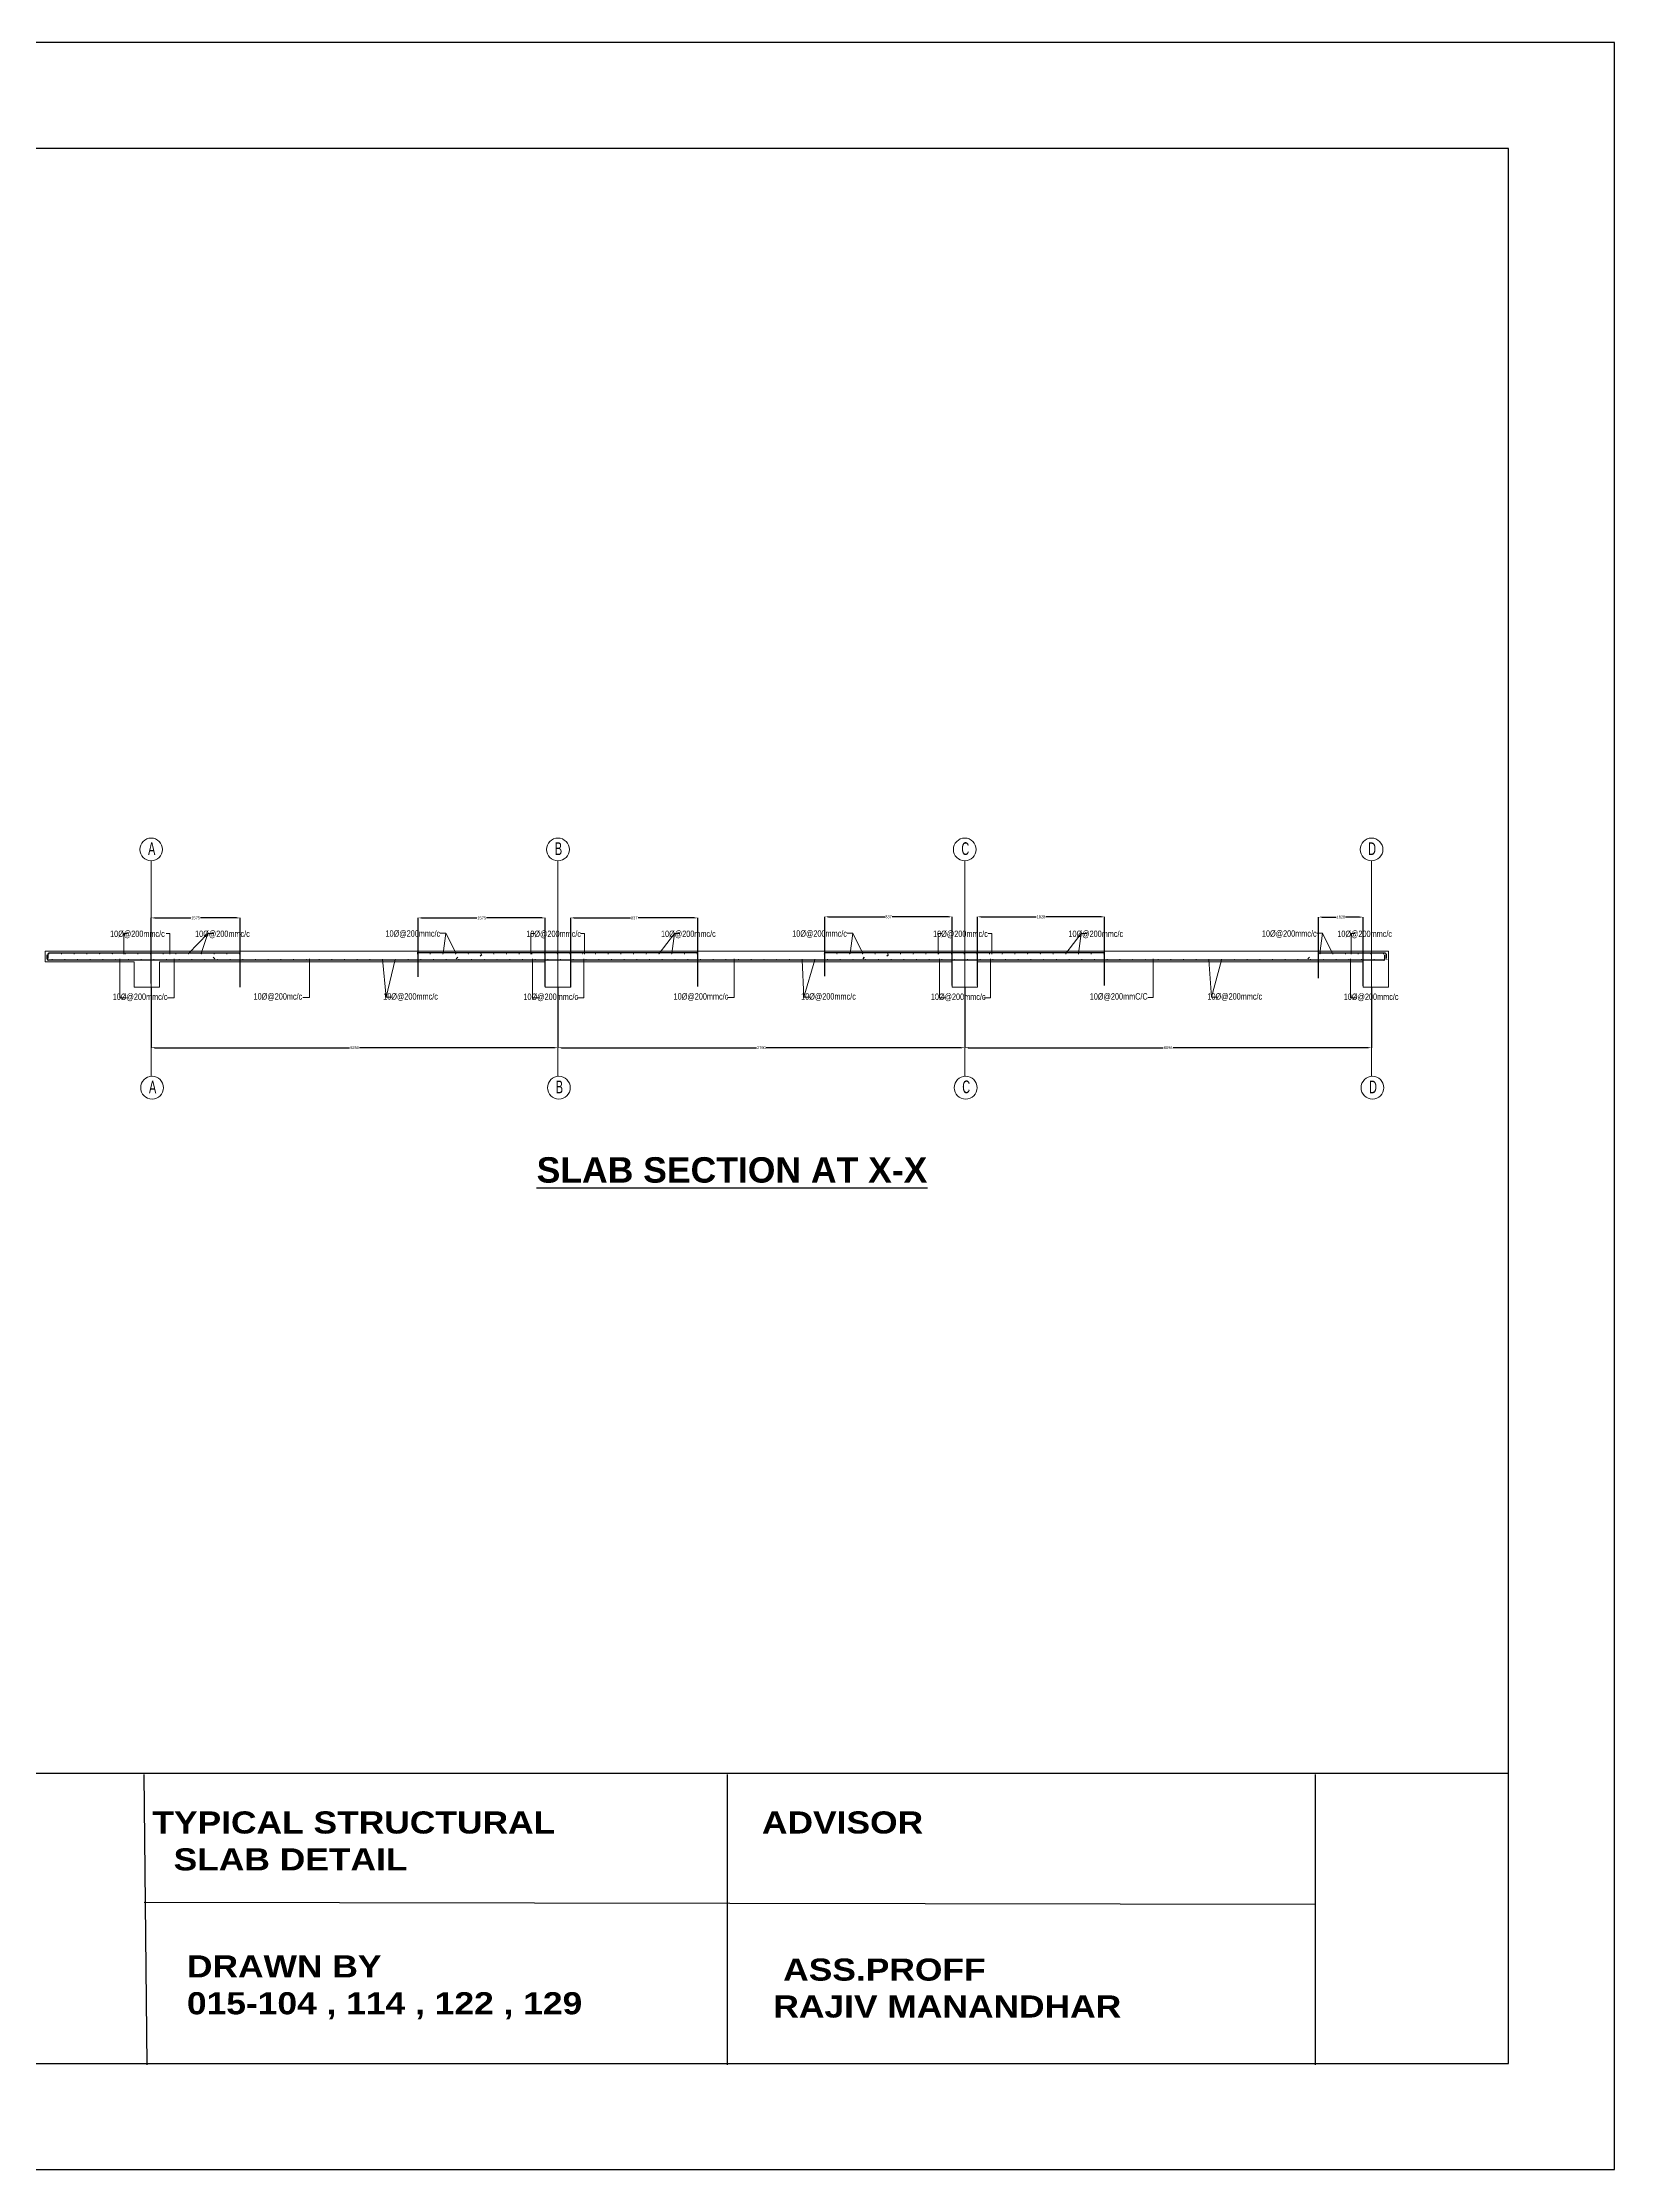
# Model space of a CAD drawing. Header units: inches. Extents: x -301229 to 1083107, y -854236 to 21026.
# Drawn here: x 978594 to 1023110, y -215089 to -154857 of the extents above; entities that cross this region are included whole.
import ezdxf

# ---------------------------------------------------------------- set-up
doc = ezdxf.new("R2010")
doc.units = ezdxf.units.IN
doc.header["$MEASUREMENT"] = 0
doc.linetypes.add('ACAD_ISO10W100', pattern=[18, 12, -3, 0, -3])
doc.linetypes.add('HIDDEN', pattern=[0.375, 0.25, -0.125])
for name, color, linetype, lineweight in [('00_Slab Bottom', 91, 'Continuous', 25), ('0_Dimension', 72, 'Continuous', 9), ('0_Slab Bottom rebar', 91, 'Continuous', 25), ('0_Slab section', 21, 'Continuous', 15), ('0_Slab Top rebar', 211, 'HIDDEN', 25), ('grid line', 131, 'ACAD_ISO10W100', 0), ('leader lines', 191, 'Continuous', 9), ('Text', 2, 'Continuous', 20)]:
    doc.layers.add(name, color=color, linetype=linetype, lineweight=lineweight)
doc.layers.add('00_Text', color=30, linetype='Continuous')
doc.styles.add('arial narrow', font='ARIALN.TTF', dxfattribs={"width": 0.75})
doc.styles.add('PUMORI', font='ARIALN.TTF')
doc.dimstyles.new('1_4', dxfattribs={"dimscale": 4, "dimtxt": 0.8, "dimasz": 0.5, "dimexe": 0.5, "dimexo": 1, "dimgap": 0.25, "dimtad": 1, "dimtoh": 1, "dimdec": 0, "dimzin": 3, "dimdsep": 46, "dimlunit": 3, "dimtxsty": 'PUMORI', "dimblk": 'DOTSMALL', "dimcen": 0, "dimclrd": 5, "dimclre": 5, "dimclrt": 1, "dimadec": 0, "dimazin": 0, "dimtfac": 1, "dimtdec": 0, "dimtix": 1, "dimtmove": 1, "dimatfit": 1, "dimfxl": 0.5, "dimfxlon": 1, "dimfrac": 2, "dimtolj": 1, "dimtzin": 0, "dimlwd": 5, "dimlwe": 5, "dimarcsym": 0})
doc.dimstyles.new('60 scale', dxfattribs={"dimtxt": 80, "dimasz": 100, "dimexe": 0.18, "dimexo": 0.0625, "dimgap": 0.09, "dimtad": 0, "dimtih": 1, "dimtoh": 1, "dimdec": 0, "dimlfac": 0.01667, "dimzin": 0, "dimdsep": 46, "dimlunit": 3, "dimtxsty": 'Standard', "dimcen": 0.09, "dimclrd": 1, "dimadec": 0, "dimazin": 0, "dimtfac": 1, "dimtdec": 0, "dimtofl": 0, "dimtmove": 0, "dimatfit": 3, "dimfxl": 1, "dimtolj": 1, "dimtzin": 0, "dimarcsym": 0})

# ---------------------------------------------------------------- blocks, each defined once
blk = doc.blocks.new('*D149')
at = {"layer": '0_Dimension', "color": 0, "lineweight": -2, "ltscale": 0.25, "transparency": 16777216}
for p, q in [((981671, -181612), (981671, -183323)), ((993191, -181612), (993191, -183323))]:
    blk.add_line(p, q, dxfattribs=at)
at = {"layer": '0_Dimension', "color": 1, "lineweight": -2, "ltscale": 0.25, "transparency": 16777216}
for p, q in [((981771, -183322), (987291, -183322)), ((993091, -183322), (987571, -183322))]:
    blk.add_line(p, q, dxfattribs=at)
at = {"layer": '0_Dimension', "color": 1, "ltscale": 0.25, "transparency": 16777216}
for points in [[(981771, -183306), (981771, -183339), (981671, -183322)], [(993091, -183306), (993091, -183339), (993191, -183322)]]:
    blk.add_solid(points, dxfattribs=at)
at = {"layer": 'Defpoints', "color": 0, "ltscale": 0.25, "transparency": 16777216}
for p in [(981671, -181612, -2), (993191, -181612, -1045), (993191, -183322)]:
    blk.add_point(p, dxfattribs=at)
at = {"layer": '0_Dimension', "color": 0, "ltscale": 0.25, "transparency": 16777216, "insert": (987431, -183322), "char_height": 80, "attachment_point": 5}
blk.add_mtext('\\A1;5250', dxfattribs=at)
blk = doc.blocks.new('*D150')
at = {"layer": '0_Dimension', "color": 0, "lineweight": -2, "ltscale": 0.25, "transparency": 16777216}
for p, q in [((993191, -181612), (993191, -183323)), ((1004711, -181612), (1004711, -183323))]:
    blk.add_line(p, q, dxfattribs=at)
at = {"layer": '0_Dimension', "color": 1, "lineweight": -2, "ltscale": 0.25, "transparency": 16777216}
for p, q in [((993291, -183322), (998811, -183322)), ((1004611, -183322), (999091, -183322))]:
    blk.add_line(p, q, dxfattribs=at)
at = {"layer": '0_Dimension', "color": 1, "ltscale": 0.25, "transparency": 16777216}
for points in [[(993291, -183306), (993291, -183339), (993191, -183322)], [(1004611, -183306), (1004611, -183339), (1004711, -183322)]]:
    blk.add_solid(points, dxfattribs=at)
at = {"layer": 'Defpoints', "color": 0, "ltscale": 0.25, "transparency": 16777216}
for p in [(993191, -181612, -1286), (1004711, -181612, -484), (1004711, -183322)]:
    blk.add_point(p, dxfattribs=at)
at = {"layer": '0_Dimension', "color": 0, "ltscale": 0.25, "transparency": 16777216, "insert": (998951, -183322), "char_height": 80, "attachment_point": 5}
blk.add_mtext('\\A1;2790', dxfattribs=at)
blk = doc.blocks.new('*D151')
at = {"layer": '0_Dimension', "color": 0, "lineweight": -2, "ltscale": 0.25, "transparency": 16777216}
for p, q in [((1004711, -181612), (1004711, -183323)), ((1016231, -181612), (1016231, -183323))]:
    blk.add_line(p, q, dxfattribs=at)
at = {"layer": '0_Dimension', "color": 1, "lineweight": -2, "ltscale": 0.25, "transparency": 16777216}
for p, q in [((1004811, -183322), (1010331, -183322)), ((1016131, -183322), (1010611, -183322))]:
    blk.add_line(p, q, dxfattribs=at)
at = {"layer": '0_Dimension', "color": 1, "ltscale": 0.25, "transparency": 16777216}
for points in [[(1004811, -183306), (1004811, -183339), (1004711, -183322)], [(1016131, -183306), (1016131, -183339), (1016231, -183322)]]:
    blk.add_solid(points, dxfattribs=at)
at = {"layer": 'Defpoints', "color": 0, "ltscale": 0.25, "transparency": 16777216}
for p in [(1004711, -181612), (1016231, -181612, 241), (1016231, -183322)]:
    blk.add_point(p, dxfattribs=at)
at = {"layer": '0_Dimension', "color": 0, "ltscale": 0.25, "transparency": 16777216, "insert": (1010471, -183322), "char_height": 80, "attachment_point": 5}
blk.add_mtext('\\A1;6096', dxfattribs=at)
blk = doc.blocks.new('_DotSmall')
at = {"color": 0, "linetype": 'ByBlock', "const_width": 0.5}
blk.add_lwpolyline([(-0.0625, 0, 1), (0.0625, 0, 1)], format="xyb", close=True, dxfattribs=at)
blk = doc.blocks.new('*D152')
at = {"layer": '0_Dimension', "color": 0, "lineweight": -2, "ltscale": 0.25, "transparency": 16777216}
for p, q in [((989231, -181312), (989231, -179647)), ((992831, -181590), (992831, -179647))]:
    blk.add_line(p, q, dxfattribs=at)
at = {"layer": '0_Dimension', "color": 1, "lineweight": -2, "ltscale": 0.25, "transparency": 16777216}
for p, q in [((989331, -179647), (990897, -179647)), ((992731, -179647), (991164, -179647))]:
    blk.add_line(p, q, dxfattribs=at)
at = {"layer": '0_Dimension', "color": 1, "ltscale": 0.25, "transparency": 16777216}
for points in [[(989331, -179630), (989331, -179663), (989231, -179647)], [(992731, -179630), (992731, -179663), (992831, -179647)]]:
    blk.add_solid(points, dxfattribs=at)
at = {"layer": 'Defpoints', "color": 0, "ltscale": 0.25, "transparency": 16777216}
for p in [(992831, -179647), (989231, -181312, -320), (992831, -181590, 1043)]:
    blk.add_point(p, dxfattribs=at)
at = {"layer": '0_Dimension', "color": 0, "ltscale": 0.25, "transparency": 16777216, "insert": (991031, -179647), "char_height": 80, "width": 293.33, "attachment_point": 5}
blk.add_mtext('\\A1;1575', dxfattribs=at)
blk = doc.blocks.new('*D153')
at = {"layer": '0_Dimension', "color": 0, "lineweight": -2, "ltscale": 0.25, "transparency": 16777216}
for p, q in [((993551, -181590), (993551, -179647)), ((997151, -181590), (997151, -179647))]:
    blk.add_line(p, q, dxfattribs=at)
at = {"layer": '0_Dimension', "color": 1, "lineweight": -2, "ltscale": 0.25, "transparency": 16777216}
for p, q in [((993651, -179647), (995244, -179647)), ((997051, -179647), (995458, -179647))]:
    blk.add_line(p, q, dxfattribs=at)
at = {"layer": '0_Dimension', "color": 1, "ltscale": 0.25, "transparency": 16777216}
for points in [[(993651, -179630), (993651, -179663), (993551, -179647)], [(997051, -179630), (997051, -179663), (997151, -179647)]]:
    blk.add_solid(points, dxfattribs=at)
at = {"layer": 'Defpoints', "color": 0, "ltscale": 0.25, "transparency": 16777216}
for p in [(997151, -179647), (993551, -181590, 1043), (997151, -181590, 0)]:
    blk.add_point(p, dxfattribs=at)
at = {"layer": '0_Dimension', "color": 0, "ltscale": 0.25, "transparency": 16777216, "insert": (995351, -179647), "char_height": 80, "attachment_point": 5}
blk.add_mtext('\\A1;837', dxfattribs=at)
blk = doc.blocks.new('*D154')
at = {"layer": '0_Dimension', "color": 0, "lineweight": -2, "ltscale": 0.25, "transparency": 16777216}
for p, q in [((1000751, -181293), (1000751, -179616)), ((1004351, -181560), (1004351, -179616))]:
    blk.add_line(p, q, dxfattribs=at)
at = {"layer": '0_Dimension', "color": 1, "lineweight": -2, "ltscale": 0.25, "transparency": 16777216}
for p, q in [((1000851, -179616), (1002444, -179616)), ((1004251, -179616), (1002658, -179616))]:
    blk.add_line(p, q, dxfattribs=at)
at = {"layer": '0_Dimension', "color": 1, "ltscale": 0.25, "transparency": 16777216}
for points in [[(1000851, -179599), (1000851, -179633), (1000751, -179616)], [(1004251, -179599), (1004251, -179633), (1004351, -179616)]]:
    blk.add_solid(points, dxfattribs=at)
at = {"layer": 'Defpoints', "color": 0, "ltscale": 0.25, "transparency": 16777216}
for p in [(1004351, -179616), (1000751, -181293, 0), (1004351, -181560, 241)]:
    blk.add_point(p, dxfattribs=at)
at = {"layer": '0_Dimension', "color": 0, "ltscale": 0.25, "transparency": 16777216, "insert": (1002551, -179616), "char_height": 80, "attachment_point": 5}
blk.add_mtext('\\A1;837', dxfattribs=at)
blk = doc.blocks.new('*D155')
at = {"layer": '0_Dimension', "color": 0, "lineweight": -2, "ltscale": 0.25, "transparency": 16777216}
for p, q in [((1005071, -181560), (1005071, -179616)), ((1008671, -181560), (1008671, -179616))]:
    blk.add_line(p, q, dxfattribs=at)
at = {"layer": '0_Dimension', "color": 1, "lineweight": -2, "ltscale": 0.25, "transparency": 16777216}
for p, q in [((1005171, -179616), (1006737, -179616)), ((1008571, -179616), (1007004, -179616))]:
    blk.add_line(p, q, dxfattribs=at)
at = {"layer": '0_Dimension', "color": 1, "ltscale": 0.25, "transparency": 16777216}
for points in [[(1005171, -179599), (1005171, -179633), (1005071, -179616)], [(1008571, -179599), (1008571, -179633), (1008671, -179616)]]:
    blk.add_solid(points, dxfattribs=at)
at = {"layer": 'Defpoints', "color": 0, "ltscale": 0.25, "transparency": 16777216}
for p in [(1008671, -179616), (1005071, -181560, 241), (1008671, -181560, -74)]:
    blk.add_point(p, dxfattribs=at)
at = {"layer": '0_Dimension', "color": 0, "ltscale": 0.25, "transparency": 16777216, "insert": (1006871, -179616), "char_height": 80, "attachment_point": 5}
blk.add_mtext('\\A1;1828', dxfattribs=at)
blk = doc.blocks.new('*D156')
at = {"layer": '0_Dimension', "color": 0, "lineweight": -2, "ltscale": 0.25, "transparency": 16777216}
for p, q in [((1014731, -181357), (1014731, -179623)), ((1015991, -181567), (1015991, -179623))]:
    blk.add_line(p, q, dxfattribs=at)
at = {"layer": '0_Dimension', "color": 1, "lineweight": -2, "ltscale": 0.25, "transparency": 16777216}
for p, q in [((1014831, -179623), (1015227, -179623)), ((1015891, -179623), (1015494, -179623))]:
    blk.add_line(p, q, dxfattribs=at)
at = {"layer": '0_Dimension', "color": 1, "ltscale": 0.25, "transparency": 16777216}
for points in [[(1014831, -179607), (1014831, -179640), (1014731, -179623)], [(1015891, -179607), (1015891, -179640), (1015991, -179623)]]:
    blk.add_solid(points, dxfattribs=at)
at = {"layer": 'Defpoints', "color": 0, "ltscale": 0.25, "transparency": 16777216}
for p in [(1015991, -179623), (1014731, -181357, 2), (1015991, -181567, 2)]:
    blk.add_point(p, dxfattribs=at)
at = {"layer": '0_Dimension', "color": 0, "ltscale": 0.25, "transparency": 16777216, "insert": (1015361, -179623), "char_height": 80, "attachment_point": 5}
blk.add_mtext('\\A1;1828', dxfattribs=at)
blk = doc.blocks.new('*D159')
at = {"layer": '0_Dimension', "color": 0, "lineweight": -2, "ltscale": 0.25, "transparency": 16777216}
for p, q in [((981671, -181500), (981671, -179647)), ((984191, -181608), (984191, -179647))]:
    blk.add_line(p, q, dxfattribs=at)
at = {"layer": '0_Dimension', "color": 1, "lineweight": -2, "ltscale": 0.25, "transparency": 16777216}
for p, q in [((981771, -179647), (982797, -179647)), ((984091, -179647), (983064, -179647))]:
    blk.add_line(p, q, dxfattribs=at)
at = {"layer": '0_Dimension', "color": 1, "ltscale": 0.25, "transparency": 16777216}
for points in [[(981771, -179630), (981771, -179663), (981671, -179647)], [(984091, -179630), (984091, -179663), (984191, -179647)]]:
    blk.add_solid(points, dxfattribs=at)
at = {"layer": 'Defpoints', "color": 0, "ltscale": 0.25, "transparency": 16777216}
for p in [(984191, -179647), (981671, -181500, -2), (984191, -181608, -2)]:
    blk.add_point(p, dxfattribs=at)
at = {"layer": '0_Dimension', "color": 0, "ltscale": 0.25, "transparency": 16777216, "insert": (982931, -179647), "char_height": 80, "attachment_point": 5}
blk.add_mtext('\\A1;1575', dxfattribs=at)

msp = doc.modelspace()

# ---------------------------------------------------------------- linework, layer by layer
for p, q in [((940934.15, -203870.16), (1020110.15, -203870.16)), ((981559.12, -212123.66), (981471.73, -203905.12)), ((997991.12, -212123.66), (997991.12, -203904.66)), ((1014647.12, -212123.66), (1014647.12, -203904.66)), ((981471.73, -207518.12), (1014647.12, -207572.03))]:
    msp.add_line(p, q)
for points in [[(937934.15, -215089.16), (1023110.15, -215089.16), (1023110.15, -154857.16), (937934.15, -154857.16)], [(940934.15, -212089.16), (1020110.15, -212089.16), (1020110.15, -157857.16), (940934.15, -157857.16)]]:
    msp.add_lwpolyline(points, close=True)
at = {"layer": '00_Slab Bottom'}
for p, q in [((978722.65, -180809.97, 4.77), (978722.65, -180695.07, 4.77)), ((1016611.63, -180809.97, 237.41), (1016611.63, -180690.54, 237.41)), ((1015970.16, -180839.97, -117.87), (978752.63, -180839.97, 4.77)), ((1016581.63, -180839.97, -115.39), (1015970.16, -180839.97, -117.87))]:
    msp.add_line(p, q, dxfattribs=at)
at = {"layer": '00_Slab Bottom', "elevation": -1.77}
for points in [[(983470.89, -180802.42), (983428.47, -180760)], [(990310.89, -180802.42), (990353.32, -180760)], [(1001830.89, -180802.42), (1001873.32, -180760)], [(1014430.89, -180802.42), (1014473.32, -180760)]]:
    msp.add_lwpolyline(points, dxfattribs=at)
at = {"layer": '00_Slab Bottom'}
for centre, start, end in [((978752.65, -180809.97, 4.77), 179.999977, 269.9999727), ((1016581.63, -180809.97, 237.41), 270, 359.9999976)]:
    msp.add_arc(centre, 30, start, end, dxfattribs=at)
at = {"layer": '0_Slab Bottom rebar', "const_width": 15}
for points in [[(978872.79, -180821.99, -1), (978857.79, -180821.99, -1)], [(979232.79, -180821.99, -1), (979217.79, -180821.99, -1)], [(979592.79, -180821.99, -1), (979577.79, -180821.99, -1)], [(979952.79, -180821.99, -1), (979937.79, -180821.99, -1)], [(980312.79, -180821.99, -1), (980297.79, -180821.99, -1)], [(980672.79, -180821.99, -1), (980657.79, -180821.99, -1)], [(981032.79, -180821.99, -1), (981017.79, -180821.99, -1)], [(981392.79, -180821.99, -1), (981377.79, -180821.99, -1)], [(981752.79, -180821.99, -1), (981737.79, -180821.99, -1)], [(982112.79, -180821.99, -1), (982097.79, -180821.99, -1)], [(982472.79, -180821.99, -1), (982457.79, -180821.99, -1)], [(982832.79, -180821.99, -1), (982817.79, -180821.99, -1)], [(983192.79, -180821.99, -1), (983177.79, -180821.99, -1)], [(983552.79, -180821.99, -1), (983537.79, -180821.99, -1)], [(983912.79, -180821.99, -1), (983897.79, -180821.99, -1)], [(984272.79, -180821.99, -1), (984257.79, -180821.99, -1)], [(984632.79, -180821.99, -1), (984617.79, -180821.99, -1)], [(984992.79, -180821.99, -1), (984977.79, -180821.99, -1)], [(985352.79, -180821.99, -1), (985337.79, -180821.99, -1)], [(985712.79, -180821.99, -1), (985697.79, -180821.99, -1)], [(986072.79, -180821.99, -1), (986057.79, -180821.99, -1)], [(986432.79, -180821.99, -1), (986417.79, -180821.99, -1)], [(986792.79, -180821.99, -1), (986777.79, -180821.99, -1)], [(987152.79, -180821.99, -1), (987137.79, -180821.99, -1)], [(987512.79, -180821.99, -1), (987497.79, -180821.99, -1)], [(987872.79, -180821.99, -1), (987857.79, -180821.99, -1)], [(988232.79, -180821.99, -1), (988217.79, -180821.99, -1)], [(988592.79, -180821.99, -1), (988577.79, -180821.99, -1)], [(988952.79, -180821.99, -1), (988937.79, -180821.99, -1)], [(989312.79, -180821.99, -1), (989297.79, -180821.99, -1)], [(989672.79, -180821.99, -1), (989657.79, -180821.99, -1)], [(990032.79, -180821.99, -1), (990017.79, -180821.99, -1)], [(990392.79, -180821.99, -1), (990377.79, -180821.99, -1)], [(990752.79, -180821.99, -1), (990737.79, -180821.99, -1)], [(991112.79, -180821.99, -1), (991097.79, -180821.99, -1)], [(991472.79, -180821.99, -1), (991457.79, -180821.99, -1)], [(991832.79, -180821.99, -1), (991817.79, -180821.99, -1)], [(992192.79, -180821.99, -1), (992177.79, -180821.99, -1)], [(992552.79, -180821.99, -1), (992537.79, -180821.99, -1)], [(992912.79, -180821.99, -1), (992897.79, -180821.99, -1)], [(993272.79, -180821.99, -1), (993257.79, -180821.99, -1)], [(993632.79, -180821.99, -1), (993617.79, -180821.99, -1)], [(993992.79, -180821.99, -1), (993977.79, -180821.99, -1)], [(994352.79, -180821.99, -1), (994337.79, -180821.99, -1)], [(994712.79, -180821.99, -1), (994697.79, -180821.99, -1)], [(995072.79, -180821.99, -1), (995057.79, -180821.99, -1)], [(995432.79, -180821.99, -1), (995417.79, -180821.99, -1)], [(995792.79, -180821.99, -1), (995777.79, -180821.99, -1)], [(996152.79, -180821.99, -1), (996137.79, -180821.99, -1)], [(996512.79, -180821.99, -1), (996497.79, -180821.99, -1)], [(996872.79, -180821.99, -1), (996857.79, -180821.99, -1)], [(997232.79, -180821.99, -1), (997217.79, -180821.99, -1)], [(997592.79, -180821.99, -1), (997577.79, -180821.99, -1)], [(997952.79, -180821.99, -1), (997937.79, -180821.99, -1)], [(998312.79, -180821.99, -1), (998297.79, -180821.99, -1)], [(998672.79, -180821.99, -1), (998657.79, -180821.99, -1)], [(999032.79, -180821.99, -1), (999017.79, -180821.99, -1)], [(999392.79, -180821.99, -1), (999377.79, -180821.99, -1)], [(999752.79, -180821.99, -1), (999737.79, -180821.99, -1)], [(1000112.79, -180821.99, -1), (1000097.79, -180821.99, -1)], [(1000472.79, -180821.99, -1), (1000457.79, -180821.99, -1)], [(1000832.79, -180821.99, -1), (1000817.79, -180821.99, -1)], [(1001192.79, -180821.99, -1), (1001177.79, -180821.99, -1)], [(1001552.79, -180821.99, -1), (1001537.79, -180821.99, -1)], [(1001912.79, -180821.99, -1), (1001897.79, -180821.99, -1)], [(1002272.79, -180821.99, -1), (1002257.79, -180821.99, -1)], [(1002632.79, -180821.99, -1), (1002617.79, -180821.99, -1)], [(1002992.79, -180821.99, -1), (1002977.79, -180821.99, -1)], [(1003352.79, -180821.99, -1), (1003337.79, -180821.99, -1)], [(1003712.79, -180821.99, -1), (1003697.79, -180821.99, -1)], [(1004072.79, -180821.99, -1), (1004057.79, -180821.99, -1)], [(1004432.79, -180821.99, -1), (1004417.79, -180821.99, -1)], [(1004792.79, -180821.99, -1), (1004777.79, -180821.99, -1)], [(1005152.79, -180821.99, -1), (1005137.79, -180821.99, -1)], [(1005512.79, -180821.99, -1), (1005497.79, -180821.99, -1)], [(1005872.79, -180821.99, -1), (1005857.79, -180821.99, -1)], [(1006232.79, -180821.99, -1), (1006217.79, -180821.99, -1)], [(1006592.79, -180821.99, -1), (1006577.79, -180821.99, -1)], [(1006952.79, -180821.99, -1), (1006937.79, -180821.99, -1)], [(1007312.79, -180821.99, -1), (1007297.79, -180821.99, -1)], [(1007672.79, -180821.99, -1), (1007657.79, -180821.99, -1)], [(1008032.79, -180821.99, -1), (1008017.79, -180821.99, -1)], [(1008392.79, -180821.99, -1), (1008377.79, -180821.99, -1)], [(1008752.79, -180821.99, -1), (1008737.79, -180821.99, -1)], [(1009112.79, -180821.99, -1), (1009097.79, -180821.99, -1)], [(1009472.79, -180821.99, -1), (1009457.79, -180821.99, -1)], [(1009832.79, -180821.99, -1), (1009817.79, -180821.99, -1)], [(1010192.79, -180821.99, -1), (1010177.79, -180821.99, -1)], [(1010552.79, -180821.99, -1), (1010537.79, -180821.99, -1)], [(1010912.79, -180821.99, -1), (1010897.79, -180821.99, -1)], [(1011272.79, -180821.99, -1), (1011257.79, -180821.99, -1)], [(1011632.79, -180821.99, -1), (1011617.79, -180821.99, -1)], [(1011992.79, -180821.99, -1), (1011977.79, -180821.99, -1)], [(1012352.79, -180821.99, -1), (1012337.79, -180821.99, -1)], [(1012712.79, -180821.99, -1), (1012697.79, -180821.99, -1)], [(1013072.79, -180821.99, -1), (1013057.79, -180821.99, -1)], [(1013432.79, -180821.99, -1), (1013417.79, -180821.99, -1)], [(1013792.79, -180821.99, -1), (1013777.79, -180821.99, -1)], [(1014152.79, -180821.99, -1), (1014137.79, -180821.99, -1)], [(1014512.79, -180821.99, -1), (1014497.79, -180821.99, -1)], [(1014872.79, -180821.99, -1), (1014857.79, -180821.99, -1)], [(1015232.79, -180821.99, -1), (1015217.79, -180821.99, -1)], [(1015592.79, -180821.99, -1), (1015577.79, -180821.99, -1)], [(1015952.79, -180821.99, -1), (1015937.79, -180821.99, -1)], [(1016312.79, -180821.99, -1), (1016297.79, -180821.99, -1)], [(1016672.79, -180821.99, -1), (1016657.79, -180821.99, -1)]]:
    msp.add_lwpolyline(points, format="xyb", close=True, dxfattribs=at)
at = {"layer": '0_Slab section'}
for p, q in [((978670.89, -180592.42, -1.77), (978670.89, -180892.42, -1.77)), ((1016710.89, -180592.42, -2.02), (978670.89, -180592.42, 0.09)), ((1016710.89, -180592.42, -1.77), (1016710.89, -180892.42, -1.77)), ((981190.89, -180892.42, 86.21), (978670.89, -180892.42, 258.62)), ((981190.89, -180892.42, -1.77), (981190.89, -181612.42, -1.77)), ((981910.89, -180892.42, -1.77), (981910.89, -181612.42, -1.77)), ((992830.89, -180892.42, -1285.9), (981910.89, -180892.42)), ((992830.89, -180892.42, -1.61), (992830.89, -181612.42, -1.61)), ((993550.89, -180892.42, -1.77), (993550.89, -181612.42, -1.77)), ((993550.89, -180892.42, -1044.96), (1004350.89, -180892.42, -1.77)), ((1004350.89, -180892.42, -1.77), (1004350.89, -181612.42, -1.77)), ((1005070.89, -180892.42, -1.77), (1005070.89, -181612.42, -1.77)), ((1005070.89, -180892.42, -242.71), (1015990.89, -180892.42, -1558.38)), ((1015990.89, -180892.42, -1.77), (1015990.89, -181612.42, -1.77)), ((1016710.89, -180892.42, -1.77), (1016710.89, -181612.42, -1.77)), ((981190.89, -181612.42), (981910.89, -181612.42)), ((992830.89, -181612.42, -1044.96), (993550.89, -181612.42, -1044.96)), ((1004350.89, -181612.42, -242.71), (1005070.89, -181612.42, -242.71)), ((1015990.89, -181612.42, -3.54), (1016710.89, -181612.42, -3.54))]:
    msp.add_line(p, q, dxfattribs=at)
at = {"layer": '0_Slab Top rebar', "linetype": 'Continuous'}
for p, q in [((978745.14, -180672.96, -1481.57), (978745.14, -180793.11, -1481.57)), ((984190.89, -180642.96, -1301.4), (978775.14, -180642.96, -1481.57)), ((997127.43, -180638.76, 169.17), (989207.43, -180638.76, -169.17)), ((1008670.89, -180638, -242.71), (1000750.89, -180638, -242.71)), ((1016614.26, -180647.01, -3.54), (1014730.89, -180647.01, -3.54)), ((1016644.26, -180677.01, 237.41), (1016644.26, -180799.55, 237.41))]:
    msp.add_line(p, q, dxfattribs=at)
at = {"layer": '0_Slab Top rebar', "linetype": 'Continuous', "const_width": 15}
for points in [[(978779.3, -180665.26, 1), (978764.3, -180665.26, 1)], [(978779.3, -180665.26, 1), (978764.3, -180665.26, 1)], [(979139.3, -180665.26, 1), (979124.3, -180665.26, 1)], [(979139.3, -180665.26, 1), (979124.3, -180665.26, 1)], [(979499.3, -180665.26, 1), (979484.3, -180665.26, 1)], [(979499.3, -180665.26, 1), (979484.3, -180665.26, 1)], [(979859.3, -180665.26, 1), (979844.3, -180665.26, 1)], [(979859.3, -180665.26, 1), (979844.3, -180665.26, 1)], [(980219.3, -180665.26, 1), (980204.3, -180665.26, 1)], [(980219.3, -180665.26, 1), (980204.3, -180665.26, 1)], [(980579.3, -180665.26, 1), (980564.3, -180665.26, 1)], [(980579.3, -180665.26, 1), (980564.3, -180665.26, 1)], [(980939.3, -180665.26, 1), (980924.3, -180665.26, 1)], [(980939.3, -180665.26, 1), (980924.3, -180665.26, 1)], [(981299.3, -180665.26, 1), (981284.3, -180665.26, 1)], [(981299.3, -180665.26, 1), (981284.3, -180665.26, 1)], [(981659.3, -180665.26, 1), (981644.3, -180665.26, 1)], [(981659.3, -180665.26, 1), (981644.3, -180665.26, 1)], [(982019.3, -180665.26, 1), (982004.3, -180665.26, 1)], [(982019.3, -180665.26, 1), (982004.3, -180665.26, 1)], [(982379.3, -180665.26, 1), (982364.3, -180665.26, 1)], [(982379.3, -180665.26, 1), (982364.3, -180665.26, 1)], [(982739.3, -180665.26, 1), (982724.3, -180665.26, 1)], [(982739.3, -180665.26, 1), (982724.3, -180665.26, 1)], [(983099.3, -180665.26, 1), (983084.3, -180665.26, 1)], [(983099.3, -180665.26, 1), (983084.3, -180665.26, 1)], [(983459.3, -180665.26, 1), (983444.3, -180665.26, 1)], [(983459.3, -180665.26, 1), (983444.3, -180665.26, 1)], [(983819.3, -180665.26, 1), (983804.3, -180665.26, 1)], [(983819.3, -180665.26, 1), (983804.3, -180665.26, 1)], [(984179.3, -180665.26, 1), (984164.3, -180665.26, 1)], [(984179.3, -180665.26, 1), (984164.3, -180665.26, 1)], [(989219.3, -180665.26, 1), (989204.3, -180665.26, 1)], [(989219.3, -180665.26, 1), (989204.3, -180665.26, 1)], [(989579.3, -180665.26, 1), (989564.3, -180665.26, 1)], [(989579.3, -180665.26, 1), (989564.3, -180665.26, 1)], [(989939.3, -180665.26, 1), (989924.3, -180665.26, 1)], [(989939.3, -180665.26, 1), (989924.3, -180665.26, 1)], [(990299.3, -180665.26, 1), (990284.3, -180665.26, 1)], [(990299.3, -180665.26, 1), (990284.3, -180665.26, 1)], [(990659.3, -180665.26, 1), (990644.3, -180665.26, 1)], [(990659.3, -180665.26, 1), (990644.3, -180665.26, 1)], [(991019.3, -180665.26, 1), (991004.3, -180665.26, 1)], [(991019.3, -180665.26, 1), (991004.3, -180665.26, 1)], [(991379.3, -180665.26, 1), (991364.3, -180665.26, 1)], [(991379.3, -180665.26, 1), (991364.3, -180665.26, 1)], [(991739.3, -180665.26, 1), (991724.3, -180665.26, 1)], [(991739.3, -180665.26, 1), (991724.3, -180665.26, 1)], [(992099.3, -180665.26, 1), (992084.3, -180665.26, 1)], [(992099.3, -180665.26, 1), (992084.3, -180665.26, 1)], [(992459.3, -180665.26, 1), (992444.3, -180665.26, 1)], [(992459.3, -180665.26, 1), (992444.3, -180665.26, 1)], [(992819.3, -180665.26, 1), (992804.3, -180665.26, 1)], [(992819.3, -180665.26, 1), (992804.3, -180665.26, 1)], [(993179.3, -180665.26, 1), (993164.3, -180665.26, 1)], [(993179.3, -180665.26, 1), (993164.3, -180665.26, 1)], [(993539.3, -180665.26, 1), (993524.3, -180665.26, 1)], [(993539.3, -180665.26, 1), (993524.3, -180665.26, 1)], [(993899.3, -180665.26, 1), (993884.3, -180665.26, 1)], [(993899.3, -180665.26, 1), (993884.3, -180665.26, 1)], [(994259.3, -180665.26, 1), (994244.3, -180665.26, 1)], [(994259.3, -180665.26, 1), (994244.3, -180665.26, 1)], [(994619.3, -180665.26, 1), (994604.3, -180665.26, 1)], [(994619.3, -180665.26, 1), (994604.3, -180665.26, 1)], [(994979.3, -180665.26, 1), (994964.3, -180665.26, 1)], [(994979.3, -180665.26, 1), (994964.3, -180665.26, 1)], [(995339.3, -180665.26, 1), (995324.3, -180665.26, 1)], [(995339.3, -180665.26, 1), (995324.3, -180665.26, 1)], [(995699.3, -180665.26, 1), (995684.3, -180665.26, 1)], [(995699.3, -180665.26, 1), (995684.3, -180665.26, 1)], [(996059.3, -180665.26, 1), (996044.3, -180665.26, 1)], [(996059.3, -180665.26, 1), (996044.3, -180665.26, 1)], [(996419.3, -180665.26, 1), (996404.3, -180665.26, 1)], [(996419.3, -180665.26, 1), (996404.3, -180665.26, 1)], [(996779.3, -180665.26, 1), (996764.3, -180665.26, 1)], [(996779.3, -180665.26, 1), (996764.3, -180665.26, 1)], [(997139.3, -180665.26, 1), (997124.3, -180665.26, 1)], [(997139.3, -180665.26, 1), (997124.3, -180665.26, 1)], [(1000739.3, -180665.26, 1), (1000724.3, -180665.26, 1)], [(1000739.3, -180665.26, 1), (1000724.3, -180665.26, 1)], [(1001099.3, -180665.26, 1), (1001084.3, -180665.26, 1)], [(1001099.3, -180665.26, 1), (1001084.3, -180665.26, 1)], [(1001459.3, -180665.26, 1), (1001444.3, -180665.26, 1)], [(1001459.3, -180665.26, 1), (1001444.3, -180665.26, 1)], [(1001819.3, -180665.26, 1), (1001804.3, -180665.26, 1)], [(1001819.3, -180665.26, 1), (1001804.3, -180665.26, 1)], [(1002179.3, -180665.26, 1), (1002164.3, -180665.26, 1)], [(1002179.3, -180665.26, 1), (1002164.3, -180665.26, 1)], [(1002539.3, -180665.26, 1), (1002524.3, -180665.26, 1)], [(1002539.3, -180665.26, 1), (1002524.3, -180665.26, 1)], [(1002899.3, -180665.26, 1), (1002884.3, -180665.26, 1)], [(1002899.3, -180665.26, 1), (1002884.3, -180665.26, 1)], [(1003259.3, -180665.26, 1), (1003244.3, -180665.26, 1)], [(1003259.3, -180665.26, 1), (1003244.3, -180665.26, 1)], [(1003619.3, -180665.26, 1), (1003604.3, -180665.26, 1)], [(1003619.3, -180665.26, 1), (1003604.3, -180665.26, 1)], [(1003979.3, -180665.26, 1), (1003964.3, -180665.26, 1)], [(1003979.3, -180665.26, 1), (1003964.3, -180665.26, 1)], [(1004339.3, -180665.26, 1), (1004324.3, -180665.26, 1)], [(1004339.3, -180665.26, 1), (1004324.3, -180665.26, 1)], [(1004699.3, -180665.26, 1), (1004684.3, -180665.26, 1)], [(1004699.3, -180665.26, 1), (1004684.3, -180665.26, 1)], [(1005059.3, -180665.26, 1), (1005044.3, -180665.26, 1)], [(1005059.3, -180665.26, 1), (1005044.3, -180665.26, 1)], [(1005419.3, -180665.26, 1), (1005404.3, -180665.26, 1)], [(1005419.3, -180665.26, 1), (1005404.3, -180665.26, 1)], [(1005779.3, -180665.26, 1), (1005764.3, -180665.26, 1)], [(1005779.3, -180665.26, 1), (1005764.3, -180665.26, 1)], [(1006139.3, -180665.26, 1), (1006124.3, -180665.26, 1)], [(1006139.3, -180665.26, 1), (1006124.3, -180665.26, 1)], [(1006499.3, -180665.26, 1), (1006484.3, -180665.26, 1)], [(1006499.3, -180665.26, 1), (1006484.3, -180665.26, 1)], [(1006859.3, -180665.26, 1), (1006844.3, -180665.26, 1)], [(1006859.3, -180665.26, 1), (1006844.3, -180665.26, 1)], [(1007219.3, -180665.26, 1), (1007204.3, -180665.26, 1)], [(1007219.3, -180665.26, 1), (1007204.3, -180665.26, 1)], [(1007579.3, -180665.26, 1), (1007564.3, -180665.26, 1)], [(1007579.3, -180665.26, 1), (1007564.3, -180665.26, 1)], [(1007939.3, -180665.26, 1), (1007924.3, -180665.26, 1)], [(1007939.3, -180665.26, 1), (1007924.3, -180665.26, 1)], [(1008299.3, -180665.26, 1), (1008284.3, -180665.26, 1)], [(1008299.3, -180665.26, 1), (1008284.3, -180665.26, 1)], [(1008659.3, -180665.26, 1), (1008644.3, -180665.26, 1)], [(1008659.3, -180665.26, 1), (1008644.3, -180665.26, 1)], [(1014779.3, -180665.26, 1), (1014764.3, -180665.26, 1)], [(1014779.3, -180665.26, 1), (1014764.3, -180665.26, 1)], [(1015139.3, -180665.26, 1), (1015124.3, -180665.26, 1)], [(1015139.3, -180665.26, 1), (1015124.3, -180665.26, 1)], [(1015499.3, -180665.26, 1), (1015484.3, -180665.26, 1)], [(1015499.3, -180665.26, 1), (1015484.3, -180665.26, 1)], [(1015859.3, -180665.26, 1), (1015844.3, -180665.26, 1)], [(1015859.3, -180665.26, 1), (1015844.3, -180665.26, 1)], [(1016219.3, -180665.26, 1), (1016204.3, -180665.26, 1)], [(1016219.3, -180665.26, 1), (1016204.3, -180665.26, 1)], [(1016579.3, -180665.26, 1), (1016564.3, -180665.26, 1)], [(1016579.3, -180665.26, 1), (1016564.3, -180665.26, 1)]]:
    msp.add_lwpolyline(points, format="xyb", close=True, dxfattribs=at)
at = {"layer": '0_Slab Top rebar', "linetype": 'Continuous', "elevation": -1.77}
for points in [[(990988.47, -180724.85), (991030.89, -180682.42)], [(1002508.47, -180724.85), (1002550.89, -180682.42)]]:
    msp.add_lwpolyline(points, dxfattribs=at)
at = {"layer": '0_Slab Top rebar', "linetype": 'Continuous'}
for centre, start, end in [((978775.14, -180672.96, -1481.57), 90, 180), ((1016614.26, -180677.01, 237.41), 0, 90)]:
    msp.add_arc(centre, 30, start, end, dxfattribs=at)
at = {"layer": 'grid line'}
for p, q in [((981670.89, -184133.83, -1.77), (981670.89, -178030.34, -1.77)), ((993191.16, -184133.83, -1044.96), (993191.16, -178030.34, -1044.96)), ((1004710.89, -184133.83, -242.71), (1004710.89, -178030.34, -242.71)), ((1016230.89, -184133.83, -1.77), (1016230.89, -178030.34, -1.77))]:
    msp.add_line(p, q, dxfattribs=at)
at = {"layer": 'leader lines'}
for centre in [(981670.89, -177708.45, -1.77), (993191.16, -177708.45, -1044.96), (1004710.89, -177708.45, -242.71), (1016230.89, -177708.45, -1.77), (981696.22, -184454.72, -1.77), (993216.48, -184454.72, -1044.96), (1004736.22, -184454.72, -242.71), (1016256.22, -184454.72, -1.77)]:
    msp.add_circle(centre, 321.89, dxfattribs=at)

# ---------------------------------------------------------------- texts
at = {"char_height": 626.5465, "attachment_point": 1}
for s, width, insert in [('  \\P {\\fArial Black|b0|i0|c0|p34;TYPICAL STRUCTURAL\\P   SLAB DETAIL}', 16519.3878, (981471.73, -203905.12)), ('   \\P   {\\fArial Black|b0|i0|c0|p34; ADVISOR\\P}     ', 16656, (997991.12, -203904.66)), (' \\P{\\fArial Black|b0|i0|c0|p34; DRAWN BY \\P 015-104 , 114 , 122 , 129}', 16519.3878, (982405.41, -207980.35)), ('  \\P{\\fArial Black|b0|i0|c0|p34;   ASS.PROFF\\P  RAJIV MANANDHAR}', 16587.6939, (998734.23, -208071.43))]:
    msp.add_mtext_dynamic_manual_height_columns(s, width=width, gutter_width=3132.73, heights=[0], dxfattribs=dict(at, insert=insert))
at = {"layer": '00_Text', "color": 1, "insert": (998119.54, -186788.47, -860.2), "char_height": 1080, "attachment_point": 5, "style": 'PUMORI'}
msp.add_mtext('{\\fArial|b1|i0|c0|p34;\\H0.6667x;\\LSLAB SECTION AT X-X}', dxfattribs=at)
at = {"layer": '0_Dimension', "color": 1, "char_height": 180, "attachment_point": 6, "style": 'PUMORI'}
for s, insert in [('\\A1;{\\C6;10%%C@200mmc/c\\C3; }', (982056.66, -180114.41)), ('\\A1;{\\C6;10%%C@200mmc/c\\C3; }', (993843.79, -180114.41, -1.61)), ('\\A1;{\\C6;10%%C@200mmc/c\\C3; }', (1005364.6, -180114.41, -1.77)), ('\\A1;{\\C6;10%%C@200mmc/c\\C3; }', (1016810.81, -180114.41, -1.77)), ('\\A1;{\\C3;10%%C@200mmc/c }', (982132.2, -181897.03)), ('\\A1;{\\C3;10%%C@200mc/c }', (985948.73, -181887.99, -1044.96)), ('\\A1;{\\C4;10%%C@200mmc/c\\C3; }', (989791.98, -181887.99)), ('\\A1;{\\C3;10%%C@200mmc/c }', (993761.96, -181897.03, -1.61)), ('\\A1;{\\C3;10%%C@200mmc/c }', (998015.7, -181887.99, -242.71)), ('\\A1;{\\C4;10%%C@200mmc/c\\C3; }', (1001627.26, -181887.99, -1287.67)), ('\\A1;{\\C3;10%%C@200mmc/c }', (1005300.47, -181897.03, -1.77)), ('\\A1;{\\C3;10%%C@200mmC/C}', (1009892, -181887.99, -242.71)), ('\\A1;{\\C4;10%%C@200mmc/c\\C3; }', (1013133.37, -181887.99, -244.48)), ('\\A1;{\\C3;10%%C@200mmc/c }', (1016994.43, -181897.03, -1.77))]:
    msp.add_mtext(s, dxfattribs=dict(at, insert=insert))
at = {"layer": '0_Dimension', "color": 4, "char_height": 180, "attachment_point": 6, "style": 'PUMORI'}
for insert in [(984464.52, -180114.41), (989856.7, -180106.91, -1044.96), (997659.48, -180114.41, -1044.96), (1001375.48, -180106.91, -242.71), (1009196.96, -180114.41, -242.71), (1014676.76, -180106.91, -3.54)]:
    msp.add_mtext('\\A1;10%%C@200mmc/c{\\C3; }', dxfattribs=dict(at, insert=insert))
at = {"layer": 'Text', "color": 1, "char_height": 358.56, "attachment_point": 5, "rotation": 0.0000088, "style": 'arial narrow'}
for s, insert in [('A', (981686.2, -177687.16, -1.77)), ('B', (993206.47, -177687.16, -1044.96)), ('C', (1004726.2, -177687.16, -242.71)), ('D', (1016246.2, -177687.16, -1.77)), ('A', (981711.53, -184433.43, -1.77)), ('B', (993231.79, -184433.43, -1044.96)), ('C', (1004751.53, -184433.43, -242.71)), ('D', (1016271.53, -184433.43, -1.77))]:
    msp.add_mtext(s, dxfattribs=dict(at, insert=insert))

# ---------------------------------------------------------------- dimensions: what is measured, and where the dimension line sits
at = {"layer": '0_Dimension', "ltscale": 0.25}
for base, p1, p2, text, picture, middle in [((984190.89, -179646.69), (981670.89, -181500.48, -1.77), (984190.89, -181607.98, -1.77), '1575', '*D159', (982930.89, -179646.69)), ((992830.89, -179646.69, -1044.96), (989230.89, -181311.99, -1364.5), (992830.89, -181590.48, -1.61), '1575', '*D152', (991030.89, -179646.69, -1044.96)), ((997150.89, -179646.69, -1044.96), (993550.89, -181590.48, -1.77), (997150.89, -181590.48, -1044.96), '837', '*D153', (995350.89, -179646.69, -1044.96)), ((1004350.89, -179616.04, -242.71), (1000750.89, -181292.77, -242.71), (1004350.89, -181559.83, -1.77), '837', '*D154', (1002550.89, -179616.04, -242.71)), ((1008670.89, -179616.04, -242.71), (1005070.89, -181559.83, -1.77), (1008670.89, -181559.83, -316.64), '1828', '*D155', (1006870.89, -179616.04, -242.71)), ((1015990.89, -179623.41, -3.54), (1014730.89, -181357.2, -1.77), (1015990.89, -181567.2, -1.77), '1828', '*D156', (1015360.89, -179623.41, -3.54)), ((993191.16, -183322.42), (981670.89, -181612.42, -1.77), (993191.16, -181612.42, -1044.96), '5250', '*D149', (987431.03, -183322.42)), ((1004710.89, -183322.42, 241.11), (993191.16, -181612.42, -1044.96), (1004710.89, -181612.42, -242.71), '2790', '*D150', (998951.03, -183322.42, 241.11)), ((1016230.89, -183322.42, -242.71), (1004710.89, -181612.42, -242.71), (1016230.89, -181612.42, -1.77), '6096', '*D151', (1010470.89, -183322.42, -242.71))]:
    dim = msp.add_linear_dim(base=base, p1=p1, p2=p2, text=text, dimstyle='60 scale', dxfattribs=at)
    dim.commit()
    dim.dimension.update_dxf_attribs({"geometry": picture, "text_midpoint": middle})

# ---------------------------------------------------------------- leaders
at = {"layer": '0_Dimension'}
for points in [[(980899.09, -180677.19), (980899.09, -180091.77), (981002.93, -180091.77)], [(982195.14, -180677.19), (982195.14, -180091.77), (982091.3, -180091.77)], [(982725.69, -180658.35), (983276.28, -180086.67), (983423.95, -180086.67)], [(983085.69, -180658.35), (983276.28, -180086.67)], [(990304.5, -180658.35), (990018.44, -180079.17), (989858.55, -180079.17)], [(989944.5, -180658.35), (990018.44, -180079.17)], [(992418.13, -180677.19, 1043.35), (992418.13, -180091.77, 1043.35), (992521.96, -180091.77, 1043.35)], [(993945.45, -180677.19, 1043.35), (993945.45, -180091.77, 1043.35), (993841.61, -180091.77, 1043.35)], [(996054.75, -180658.35), (996487.7, -180086.67), (996635.36, -180086.67)], [(996414.75, -180658.35), (996487.7, -180086.67)], [(1001823.28, -180658.35), (1001537.22, -180079.17), (1001377.33, -180079.17)], [(1001463.28, -180658.35), (1001537.22, -180079.17)], [(1003953.38, -180677.19, 240.94), (1003953.38, -180091.77, 240.94), (1004057.22, -180091.77, 240.94)], [(1005479.43, -180677.19, 240.94), (1005479.43, -180091.77, 240.94), (1005375.6, -180091.77, 240.94)], [(1007576.06, -180658.35), (1008009.01, -180086.67), (1008156.68, -180086.67)], [(1007936.06, -180658.35), (1008009.01, -180086.67)], [(1015124.55, -180658.35), (1014838.49, -180079.17), (1014678.6, -180079.17)], [(1014764.55, -180658.35), (1014838.49, -180079.17)], [(1015651.76, -180677.19, 1.77), (1015651.76, -180091.77, 1.77), (1015755.6, -180091.77, 1.77)], [(980784.38, -180802.42), (980784.38, -181905.47), (980969.2, -181905.47)], [(982317.41, -180802.42), (982317.41, -181905.47), (982132.59, -181905.47)], [(986152.21, -180802.42), (986152.21, -181896.42), (985967.39, -181896.42)], [(988218.47, -180818.79), (988321.42, -181889.28), (988483.27, -181889.28)], [(988585.25, -180821.99), (988321.42, -181889.28)], [(992472.06, -180802.42, 1043.35), (992472.06, -181905.82, 1043.35), (992656.89, -181905.82, 1043.35)], [(993919.83, -180802.42, 1043.35), (993919.83, -181905.47, 1043.35), (993735.01, -181905.47, 1043.35)], [(998180.21, -180802.42), (998180.21, -181896.42), (997995.39, -181896.42)], [(1000102.7, -180829.49), (1000158.28, -181889.28), (1000320.13, -181889.28)], [(1000462.7, -180829.49), (1000158.28, -181889.28)], [(1003992.06, -180802.42, 240.94), (1003992.06, -181905.82, 240.94), (1004176.89, -181905.82, 240.94)], [(1005439.83, -180802.42, 240.94), (1005439.83, -181905.47, 240.94), (1005255.01, -181905.47, 240.94)], [(1010049.46, -180802.42), (1010049.46, -181896.42), (1009899.52, -181896.42)], [(1011625.84, -180834.54), (1011695.47, -181889.28), (1011857.32, -181889.28)], [(1011982.64, -180841.32), (1011695.47, -181889.28)], [(1015632.06, -180802.42, 1.77), (1015632.06, -181905.82, 1.77), (1015816.89, -181905.82, 1.77)]]:
    msp.add_leader(points, dimstyle='1_4', dxfattribs=at)

doc.saveas('drawing.dxf')
